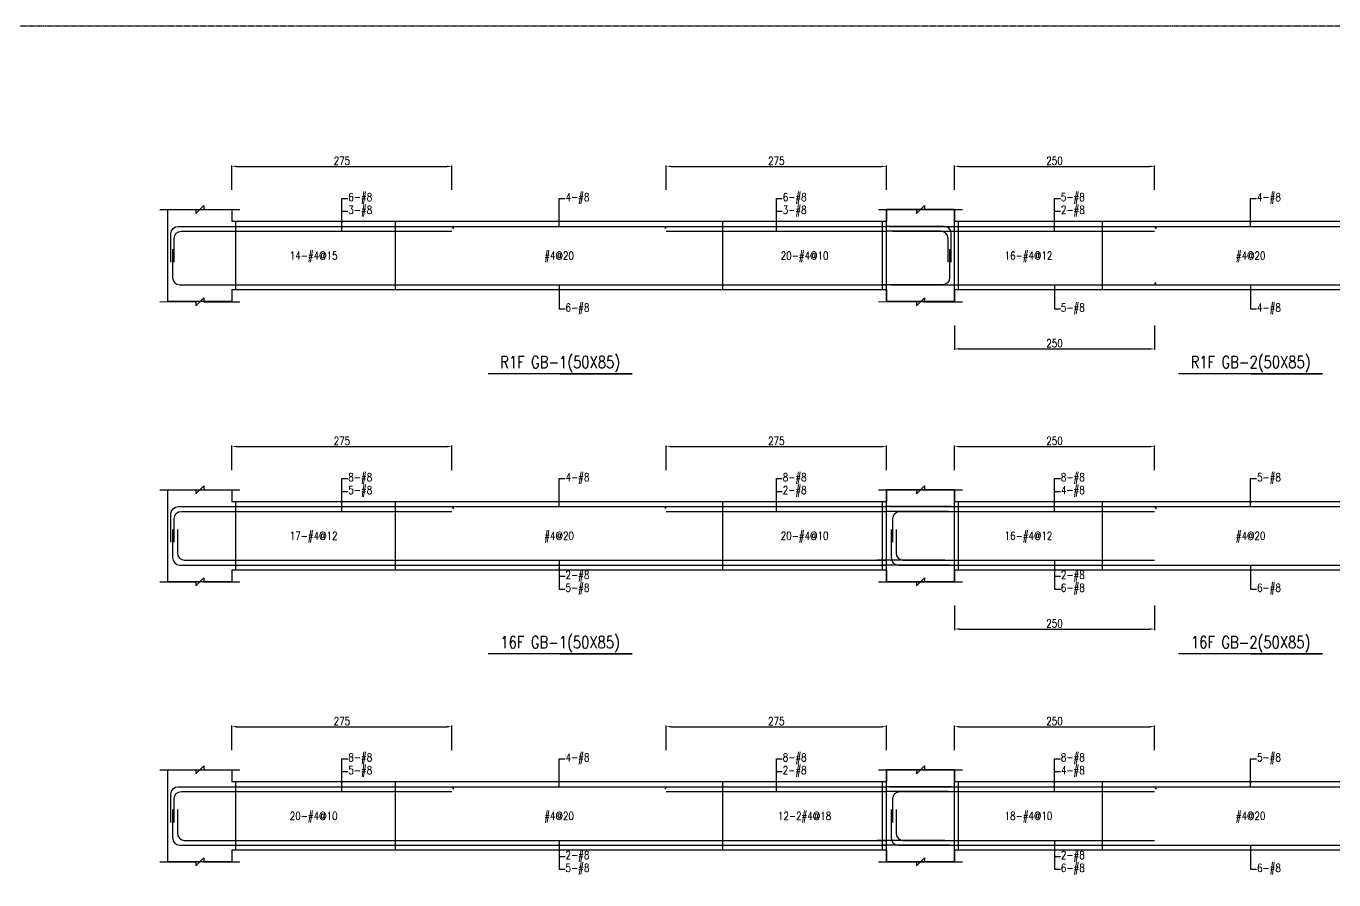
# Model space of a CAD drawing. Header units: millimetres. Extents: x 0 to 84580, y -12276 to 4373.
# Drawn here: x 42328 to 43962, y -2067 to -1000 of the extents above; entities that cross this region are included whole.
import ezdxf
from ezdxf.enums import TextEntityAlignment as Align

# ---------------------------------------------------------------- set-up
doc = ezdxf.new("R2010")
doc.units = ezdxf.units.MM
doc.header["$MEASUREMENT"] = 0
doc.linetypes.add('CENTER', pattern=[2, 1.25, -0.25, 0.25, -0.25])
for name, color, linetype in [('S-DIM', 2, 'Continuous'), ('S-GRID', 1, 'CENTER'), ('S-LEADER', 2, 'Continuous'), ('S-RC', 130, 'Continuous'), ('S-REINF', 6, 'Continuous'), ('S-TEXT', 2, 'Continuous')]:
    doc.layers.add(name, color=color, linetype=linetype)
doc.styles.add('CS4', font='romans.shx', dxfattribs={"width": 0.8, "bigfont": 'lsp.shx'})
doc.styles.get("Standard").update_dxf_attribs({"font": 'arial.ttf'})
doc.dimstyles.new('ISO-25', dxfattribs={"dimtxt": 2.5, "dimasz": 2.5, "dimexe": 1.25, "dimexo": 0.625, "dimtad": 1, "dimtxsty": 'Standard', "dimcen": 2.5, "dimadec": 0, "dimazin": 0, "dimtfac": 1, "dimtmove": 0, "dimatfit": 3, "dimfxl": 0, "dimarcsym": 0})

# ---------------------------------------------------------------- blocks, each defined once
blk = doc.blocks.new('*D1093')
at = {"layer": 'DEFPOINTS', "color": 0, "transparency": 16777216}
for p in [(42860.4, -1875.2), (42585.4, -1905.2), (42860.4, -1905.2)]:
    blk.add_point(p, dxfattribs=at)
at = {"layer": 'S-DIM', "color": 0, "lineweight": -2, "transparency": 16777216}
for p, q in [((42585.4, -1904.6), (42585.4, -1873.9)), ((42591.4, -1875.2), (42854.4, -1875.2)), ((42860.4, -1904.6), (42860.4, -1873.9))]:
    blk.add_line(p, q, dxfattribs=at)
at = {"layer": 'S-DIM', "color": 0, "transparency": 16777216}
for points in [[(42591.4, -1874.2), (42591.4, -1876.2), (42585.4, -1875.2)], [(42854.4, -1874.2), (42854.4, -1876.2), (42860.4, -1875.2)]]:
    blk.add_solid(points, dxfattribs=at)
at = {"layer": 'S-DIM', "color": 0, "transparency": 16777216, "insert": (42722.9, -1868.2), "char_height": 10, "attachment_point": 5, "style": 'CS4'}
blk.add_mtext('275', dxfattribs=at)
blk = doc.blocks.new('*D1094')
at = {"layer": 'DEFPOINTS', "color": 0, "transparency": 16777216}
for p in [(43403.2, -1875.2), (43128.2, -1905.2), (43403.2, -1905.2)]:
    blk.add_point(p, dxfattribs=at)
at = {"layer": 'S-DIM', "color": 0, "lineweight": -2, "transparency": 16777216}
for p, q in [((43128.2, -1904.6), (43128.2, -1873.9)), ((43134.2, -1875.2), (43397.2, -1875.2)), ((43403.2, -1904.6), (43403.2, -1873.9))]:
    blk.add_line(p, q, dxfattribs=at)
at = {"layer": 'S-DIM', "color": 0, "transparency": 16777216}
for points in [[(43134.2, -1874.2), (43134.2, -1876.2), (43128.2, -1875.2)], [(43397.2, -1874.2), (43397.2, -1876.2), (43403.2, -1875.2)]]:
    blk.add_solid(points, dxfattribs=at)
at = {"layer": 'S-DIM', "color": 0, "transparency": 16777216, "insert": (43265.7, -1868.2), "char_height": 10, "attachment_point": 5, "style": 'CS4'}
blk.add_mtext('275', dxfattribs=at)
blk = doc.blocks.new('*D1103')
at = {"layer": 'DEFPOINTS', "color": 0, "transparency": 16777216}
for p in [(42860.4, -1525.2), (42585.4, -1555.2), (42860.4, -1555.2)]:
    blk.add_point(p, dxfattribs=at)
at = {"layer": 'S-DIM', "color": 0, "lineweight": -2, "transparency": 16777216}
for p, q in [((42585.4, -1554.6), (42585.4, -1523.9)), ((42591.4, -1525.2), (42854.4, -1525.2)), ((42860.4, -1554.6), (42860.4, -1523.9))]:
    blk.add_line(p, q, dxfattribs=at)
at = {"layer": 'S-DIM', "color": 0, "transparency": 16777216}
for points in [[(42591.4, -1524.2), (42591.4, -1526.2), (42585.4, -1525.2)], [(42854.4, -1524.2), (42854.4, -1526.2), (42860.4, -1525.2)]]:
    blk.add_solid(points, dxfattribs=at)
at = {"layer": 'S-DIM', "color": 0, "transparency": 16777216, "insert": (42722.9, -1518.2), "char_height": 10, "attachment_point": 5, "style": 'CS4'}
blk.add_mtext('275', dxfattribs=at)
blk = doc.blocks.new('*D1104')
at = {"layer": 'DEFPOINTS', "color": 0, "transparency": 16777216}
for p in [(43403.2, -1525.2), (43128.2, -1555.2), (43403.2, -1555.2)]:
    blk.add_point(p, dxfattribs=at)
at = {"layer": 'S-DIM', "color": 0, "lineweight": -2, "transparency": 16777216}
for p, q in [((43128.2, -1554.6), (43128.2, -1523.9)), ((43134.2, -1525.2), (43397.2, -1525.2)), ((43403.2, -1554.6), (43403.2, -1523.9))]:
    blk.add_line(p, q, dxfattribs=at)
at = {"layer": 'S-DIM', "color": 0, "transparency": 16777216}
for points in [[(43134.2, -1524.2), (43134.2, -1526.2), (43128.2, -1525.2)], [(43397.2, -1524.2), (43397.2, -1526.2), (43403.2, -1525.2)]]:
    blk.add_solid(points, dxfattribs=at)
at = {"layer": 'S-DIM', "color": 0, "transparency": 16777216, "insert": (43265.7, -1518.2), "char_height": 10, "attachment_point": 5, "style": 'CS4'}
blk.add_mtext('275', dxfattribs=at)
blk = doc.blocks.new('*D1105')
at = {"layer": 'DEFPOINTS', "color": 0, "transparency": 16777216}
for p in [(42860.4, -1175.2), (42585.4, -1205.2), (42860.4, -1205.2)]:
    blk.add_point(p, dxfattribs=at)
at = {"layer": 'S-DIM', "color": 0, "lineweight": -2, "transparency": 16777216}
for p, q in [((42585.4, -1204.6), (42585.4, -1173.9)), ((42591.4, -1175.2), (42854.4, -1175.2)), ((42860.4, -1204.6), (42860.4, -1173.9))]:
    blk.add_line(p, q, dxfattribs=at)
at = {"layer": 'S-DIM', "color": 0, "transparency": 16777216}
for points in [[(42591.4, -1174.2), (42591.4, -1176.2), (42585.4, -1175.2)], [(42854.4, -1174.2), (42854.4, -1176.2), (42860.4, -1175.2)]]:
    blk.add_solid(points, dxfattribs=at)
at = {"layer": 'S-DIM', "color": 0, "transparency": 16777216, "insert": (42722.9, -1168.2), "char_height": 10, "attachment_point": 5, "style": 'CS4'}
blk.add_mtext('275', dxfattribs=at)
blk = doc.blocks.new('*D1106')
at = {"layer": 'DEFPOINTS', "color": 0, "transparency": 16777216}
for p in [(43403.2, -1175.2), (43128.2, -1205.2), (43403.2, -1205.2)]:
    blk.add_point(p, dxfattribs=at)
at = {"layer": 'S-DIM', "color": 0, "lineweight": -2, "transparency": 16777216}
for p, q in [((43128.2, -1204.6), (43128.2, -1173.9)), ((43134.2, -1175.2), (43397.2, -1175.2)), ((43403.2, -1204.6), (43403.2, -1173.9))]:
    blk.add_line(p, q, dxfattribs=at)
at = {"layer": 'S-DIM', "color": 0, "transparency": 16777216}
for points in [[(43134.2, -1174.2), (43134.2, -1176.2), (43128.2, -1175.2)], [(43397.2, -1174.2), (43397.2, -1176.2), (43403.2, -1175.2)]]:
    blk.add_solid(points, dxfattribs=at)
at = {"layer": 'S-DIM', "color": 0, "transparency": 16777216, "insert": (43265.7, -1168.2), "char_height": 10, "attachment_point": 5, "style": 'CS4'}
blk.add_mtext('275', dxfattribs=at)
blk = doc.blocks.new('*D1107')
at = {"layer": 'DEFPOINTS', "color": 0, "transparency": 16777216}
for p in [(43738.2, -1875.2), (43488.2, -1905.2), (43738.2, -1905.2)]:
    blk.add_point(p, dxfattribs=at)
at = {"layer": 'S-DIM', "color": 0, "lineweight": -2, "transparency": 16777216}
for p, q in [((43488.2, -1904.6), (43488.2, -1873.9)), ((43494.2, -1875.2), (43732.2, -1875.2)), ((43738.2, -1904.6), (43738.2, -1873.9))]:
    blk.add_line(p, q, dxfattribs=at)
at = {"layer": 'S-DIM', "color": 0, "transparency": 16777216}
for points in [[(43494.2, -1874.2), (43494.2, -1876.2), (43488.2, -1875.2)], [(43732.2, -1874.2), (43732.2, -1876.2), (43738.2, -1875.2)]]:
    blk.add_solid(points, dxfattribs=at)
at = {"layer": 'S-DIM', "color": 0, "transparency": 16777216, "insert": (43613.2, -1868.2), "char_height": 10, "attachment_point": 5, "style": 'CS4'}
blk.add_mtext('250', dxfattribs=at)
blk = doc.blocks.new('*D1111')
at = {"layer": 'DEFPOINTS', "color": 0, "transparency": 16777216}
for p in [(43738.2, -1525.2), (43488.2, -1555.2), (43738.2, -1555.2)]:
    blk.add_point(p, dxfattribs=at)
at = {"layer": 'S-DIM', "color": 0, "lineweight": -2, "transparency": 16777216}
for p, q in [((43488.2, -1554.6), (43488.2, -1523.9)), ((43494.2, -1525.2), (43732.2, -1525.2)), ((43738.2, -1554.6), (43738.2, -1523.9))]:
    blk.add_line(p, q, dxfattribs=at)
at = {"layer": 'S-DIM', "color": 0, "transparency": 16777216}
for points in [[(43494.2, -1524.2), (43494.2, -1526.2), (43488.2, -1525.2)], [(43732.2, -1524.2), (43732.2, -1526.2), (43738.2, -1525.2)]]:
    blk.add_solid(points, dxfattribs=at)
at = {"layer": 'S-DIM', "color": 0, "transparency": 16777216, "insert": (43613.2, -1518.2), "char_height": 10, "attachment_point": 5, "style": 'CS4'}
blk.add_mtext('250', dxfattribs=at)
blk = doc.blocks.new('*D1113')
at = {"layer": 'DEFPOINTS', "color": 0, "transparency": 16777216}
for p in [(43488.2, -1723.2), (43738.2, -1723.2), (43738.2, -1753.2)]:
    blk.add_point(p, dxfattribs=at)
at = {"layer": 'S-DIM', "color": 0, "lineweight": -2, "transparency": 16777216}
for p, q in [((43488.2, -1723.8), (43488.2, -1754.4)), ((43738.2, -1723.8), (43738.2, -1754.4)), ((43494.2, -1753.2), (43732.2, -1753.2))]:
    blk.add_line(p, q, dxfattribs=at)
at = {"layer": 'S-DIM', "color": 0, "transparency": 16777216}
for points in [[(43494.2, -1752.2), (43494.2, -1754.2), (43488.2, -1753.2)], [(43732.2, -1752.2), (43732.2, -1754.2), (43738.2, -1753.2)]]:
    blk.add_solid(points, dxfattribs=at)
at = {"layer": 'S-DIM', "color": 0, "transparency": 16777216, "insert": (43613.2, -1746.2), "char_height": 10, "attachment_point": 5, "style": 'CS4'}
blk.add_mtext('250', dxfattribs=at)
blk = doc.blocks.new('*D1122')
at = {"layer": 'DEFPOINTS', "color": 0, "transparency": 16777216}
for p in [(43738.2, -1175.2), (43488.2, -1205.2), (43738.2, -1205.2)]:
    blk.add_point(p, dxfattribs=at)
at = {"layer": 'S-DIM', "color": 0, "lineweight": -2, "transparency": 16777216}
for p, q in [((43488.2, -1204.6), (43488.2, -1173.9)), ((43494.2, -1175.2), (43732.2, -1175.2)), ((43738.2, -1204.6), (43738.2, -1173.9))]:
    blk.add_line(p, q, dxfattribs=at)
at = {"layer": 'S-DIM', "color": 0, "transparency": 16777216}
for points in [[(43494.2, -1174.2), (43494.2, -1176.2), (43488.2, -1175.2)], [(43732.2, -1174.2), (43732.2, -1176.2), (43738.2, -1175.2)]]:
    blk.add_solid(points, dxfattribs=at)
at = {"layer": 'S-DIM', "color": 0, "transparency": 16777216, "insert": (43613.2, -1168.2), "char_height": 10, "attachment_point": 5, "style": 'CS4'}
blk.add_mtext('250', dxfattribs=at)
blk = doc.blocks.new('*D1124')
at = {"layer": 'DEFPOINTS', "color": 0, "transparency": 16777216}
for p in [(43488.2, -1373.2), (43738.2, -1373.2), (43738.2, -1403.2)]:
    blk.add_point(p, dxfattribs=at)
at = {"layer": 'S-DIM', "color": 0, "lineweight": -2, "transparency": 16777216}
for p, q in [((43488.2, -1373.8), (43488.2, -1404.4)), ((43738.2, -1373.8), (43738.2, -1404.4)), ((43494.2, -1403.2), (43732.2, -1403.2))]:
    blk.add_line(p, q, dxfattribs=at)
at = {"layer": 'S-DIM', "color": 0, "transparency": 16777216}
for points in [[(43494.2, -1402.2), (43494.2, -1404.2), (43488.2, -1403.2)], [(43732.2, -1402.2), (43732.2, -1404.2), (43738.2, -1403.2)]]:
    blk.add_solid(points, dxfattribs=at)
at = {"layer": 'S-DIM', "color": 0, "transparency": 16777216, "insert": (43613.2, -1396.2), "char_height": 10, "attachment_point": 5, "style": 'CS4'}
blk.add_mtext('250', dxfattribs=at)

msp = doc.modelspace()

# ---------------------------------------------------------------- linework, layer by layer
at = {"layer": 'S-GRID'}
msp.add_lwpolyline([(42290, -3069), (45519, -3069), (45519, -1000), (42290, -1000), (42290, -3069)], dxfattribs=at)
at = {"layer": 'S-RC'}
for points in [[(42495.399, -1229.194), (42540.399, -1229.202), (42540.398, -1234.202), (42550.4, -1224.204), (42550.399, -1229.204), (42595.399, -1229.213)], [(43393.199, -1229.194), (43440.699, -1229.203), (43440.698, -1234.203), (43450.7, -1224.205), (43450.699, -1229.205), (43498.199, -1229.214)], [(43393.199, -1229.194), (43440.699, -1229.203), (43440.698, -1234.203), (43450.7, -1224.205), (43450.699, -1229.205), (43498.199, -1229.214)], [(42585.399, -1329.194), (42585.399, -1344.194), (42505.399, -1344.194), (42505.399, -1229.194), (42585.399, -1229.194), (42585.399, -1244.194)], [(43403.199, -1329.194), (43403.199, -1344.194), (43488.199, -1344.194), (43488.199, -1229.194), (43403.199, -1229.194), (43403.199, -1244.194)], [(43488.199, -1329.194), (43488.199, -1344.194), (43403.199, -1344.194), (43403.199, -1229.194), (43488.199, -1229.194), (43488.199, -1244.194)], [(43403.199, -1244.194), (42585.399, -1244.194)], [(44228.199, -1244.194), (43488.199, -1244.194)], [(42495.399, -1344.194), (42540.399, -1344.202), (42540.398, -1349.202), (42550.4, -1339.204), (42550.399, -1344.204), (42595.399, -1344.213)], [(42585.399, -1329.194), (43403.199, -1329.194)], [(43393.199, -1344.194), (43440.699, -1344.203), (43440.698, -1349.203), (43450.7, -1339.205), (43450.699, -1344.205), (43498.199, -1344.214)], [(43393.199, -1344.194), (43440.699, -1344.203), (43440.698, -1349.203), (43450.7, -1339.205), (43450.699, -1344.205), (43498.199, -1344.214)], [(43488.199, -1329.194), (44228.199, -1329.194)], [(42995.549, -1434.194), (43085.549, -1434.194), (42905.549, -1434.194)], [(43858.199, -1434.194), (43948.199, -1434.194), (43768.199, -1434.194)], [(42495.399, -1579.194), (42540.399, -1579.202), (42540.398, -1584.202), (42550.4, -1574.204), (42550.399, -1579.204), (42595.399, -1579.213)], [(42585.399, -1679.194), (42585.399, -1694.194), (42505.399, -1694.194), (42505.399, -1579.194), (42585.399, -1579.194), (42585.399, -1594.194)], [(43393.199, -1579.194), (43440.699, -1579.203), (43440.698, -1584.203), (43450.7, -1574.205), (43450.699, -1579.205), (43498.199, -1579.214)], [(43393.199, -1579.194), (43440.699, -1579.203), (43440.698, -1584.203), (43450.7, -1574.205), (43450.699, -1579.205), (43498.199, -1579.214)], [(43403.199, -1679.194), (43403.199, -1694.194), (43488.199, -1694.194), (43488.199, -1579.194), (43403.199, -1579.194), (43403.199, -1594.194)], [(43488.199, -1679.194), (43488.199, -1694.194), (43403.199, -1694.194), (43403.199, -1579.194), (43488.199, -1579.194), (43488.199, -1594.194)], [(43403.199, -1594.194), (42585.399, -1594.194)], [(44228.199, -1594.194), (43488.199, -1594.194)], [(42585.399, -1679.194), (43403.199, -1679.194)], [(43488.199, -1679.194), (44228.199, -1679.194)], [(42495.399, -1694.194), (42540.399, -1694.202), (42540.398, -1699.202), (42550.4, -1689.204), (42550.399, -1694.204), (42595.399, -1694.213)], [(43393.199, -1694.194), (43440.699, -1694.203), (43440.698, -1699.203), (43450.7, -1689.205), (43450.699, -1694.205), (43498.199, -1694.214)], [(43393.199, -1694.194), (43440.699, -1694.203), (43440.698, -1699.203), (43450.7, -1689.205), (43450.699, -1694.205), (43498.199, -1694.214)], [(42995.549, -1784.194), (43085.549, -1784.194), (42905.549, -1784.194)], [(43858.199, -1784.194), (43948.199, -1784.194), (43768.199, -1784.194)], [(42495.399, -1929.194), (42540.399, -1929.202), (42540.398, -1934.202), (42550.4, -1924.204), (42550.399, -1929.204), (42595.399, -1929.213)], [(43393.199, -1929.194), (43440.699, -1929.203), (43440.698, -1934.203), (43450.7, -1924.205), (43450.699, -1929.205), (43498.199, -1929.214)], [(43393.199, -1929.194), (43440.699, -1929.203), (43440.698, -1934.203), (43450.7, -1924.205), (43450.699, -1929.205), (43498.199, -1929.214)], [(42585.399, -2029.194), (42585.399, -2044.194), (42505.399, -2044.194), (42505.399, -1929.194), (42585.399, -1929.194), (42585.399, -1944.194)], [(43403.199, -2029.194), (43403.199, -2044.194), (43488.199, -2044.194), (43488.199, -1929.194), (43403.199, -1929.194), (43403.199, -1944.194)], [(43488.199, -2029.194), (43488.199, -2044.194), (43403.199, -2044.194), (43403.199, -1929.194), (43488.199, -1929.194), (43488.199, -1944.194)], [(43403.199, -1944.194), (42585.399, -1944.194)], [(44228.199, -1944.194), (43488.199, -1944.194)], [(42495.399, -2044.194), (42540.399, -2044.202), (42540.398, -2049.202), (42550.4, -2039.204), (42550.399, -2044.204), (42595.399, -2044.213)], [(42585.399, -2029.194), (43403.199, -2029.194)], [(43393.199, -2044.194), (43440.699, -2044.203), (43440.698, -2049.203), (43450.7, -2039.205), (43450.699, -2044.205), (43498.199, -2044.214)], [(43393.199, -2044.194), (43440.699, -2044.203), (43440.698, -2049.203), (43450.7, -2039.205), (43450.699, -2044.205), (43498.199, -2044.214)], [(43488.199, -2029.194), (44228.199, -2029.194)]]:
    msp.add_lwpolyline(points, dxfattribs=at)
at = {"layer": 'S-REINF'}
for points in [[(42509.399, -1294.694), (42509.399, -1259.194, -0.41421356), (42518.399, -1250.194), (42585.399, -1250.194)], [(42513.399, -1294.694), (42513.399, -1265.194, -0.41421356), (42522.399, -1256.194), (42585.399, -1256.194)], [(43484.199, -1294.694), (43484.199, -1259.194, 0.41421356), (43475.199, -1250.194), (43403.199, -1250.194)], [(43480.199, -1294.694), (43480.199, -1265.194, 0.41421356), (43471.199, -1256.194), (43403.199, -1256.194)], [(42511.399, -1278.694), (42511.399, -1314.194, 0.41421356), (42520.399, -1323.194), (42585.399, -1323.194)], [(43482.199, -1278.694), (43482.199, -1314.194, -0.41421356), (43473.199, -1323.194), (43397.199, -1323.194)], [(42509.399, -1644.694), (42509.399, -1609.194, -0.41421356), (42518.399, -1600.194), (42585.399, -1600.194)], [(42513.399, -1644.694), (42513.399, -1615.194, -0.41421356), (42522.399, -1606.194), (42585.399, -1606.194)], [(43411.199, -1644.694), (43411.199, -1615.194, -0.41421356), (43420.199, -1606.194), (43488.199, -1606.194)], [(42511.399, -1628.694), (42511.399, -1664.194, 0.41421356), (42520.399, -1673.194), (42585.399, -1673.194)], [(42517.399, -1628.694), (42517.399, -1658.194, 0.41421356), (42526.399, -1667.194), (42585.399, -1667.194)], [(43409.199, -1628.694), (43409.199, -1664.194, 0.41421356), (43418.199, -1673.194), (43488.199, -1673.194)], [(43415.199, -1628.694), (43415.199, -1658.194, 0.41421356), (43424.199, -1667.194), (43488.199, -1667.194)], [(42509.399, -1994.694), (42509.399, -1959.194, -0.41421356), (42518.399, -1950.194), (42585.399, -1950.194)], [(42513.399, -1994.694), (42513.399, -1965.194, -0.41421356), (42522.399, -1956.194), (42585.399, -1956.194)], [(43411.199, -1994.694), (43411.199, -1965.194, -0.41421356), (43420.199, -1956.194), (43488.199, -1956.194)], [(42511.399, -1978.694), (42511.399, -2014.194, 0.41421356), (42520.399, -2023.194), (42585.399, -2023.194)], [(42517.399, -1978.694), (42517.399, -2008.194, 0.41421356), (42526.399, -2017.194), (42585.399, -2017.194)], [(43409.199, -1978.694), (43409.199, -2014.194, 0.41421356), (43418.199, -2023.194), (43488.199, -2023.194)], [(43415.199, -1978.694), (43415.199, -2008.194, 0.41421356), (43424.199, -2017.194), (43488.199, -2017.194)]]:
    msp.add_lwpolyline(points, format="xyb", dxfattribs=at)
for points in [[(42585.399, -1250.194), (42860.399, -1250.194)], [(42585.399, -1256.194), (42860.399, -1256.194)], [(42860.399, -1250.194), (42862.399, -1253.194)], [(42860.399, -1250.194), (43128.199, -1250.194)], [(43128.199, -1250.194), (43126.199, -1253.194)], [(43128.199, -1250.194), (43403.199, -1250.194)], [(43128.199, -1256.194), (43403.199, -1256.194)], [(43407.199, -1250.194), (43488.199, -1250.194)], [(43411.199, -1256.194), (43488.199, -1256.194)], [(43488.199, -1250.194), (43738.199, -1250.194)], [(43488.199, -1256.194), (43738.199, -1256.194)], [(43738.199, -1250.194), (43740.199, -1253.194)], [(43738.199, -1250.194), (43978.199, -1250.194)], [(42585.399, -1323.194), (43403.199, -1323.194)], [(43409.199, -1323.194), (43488.199, -1323.194)], [(43488.199, -1323.194), (43738.199, -1323.194)], [(43738.199, -1323.194), (43740.199, -1320.194)], [(43738.199, -1323.194), (43978.199, -1323.194)], [(42585.399, -1600.194), (42860.399, -1600.194)], [(42860.399, -1600.194), (42862.399, -1603.194)], [(42860.399, -1600.194), (43128.199, -1600.194)], [(43128.199, -1600.194), (43126.199, -1603.194)], [(43128.199, -1600.194), (43403.199, -1600.194)], [(43484.199, -1600.194), (43403.199, -1600.194)], [(43407.199, -1600.194), (43488.199, -1600.194)], [(43488.199, -1600.194), (43738.199, -1600.194)], [(43738.199, -1600.194), (43740.199, -1603.194)], [(43738.199, -1600.194), (43978.199, -1600.194)], [(42585.399, -1606.194), (42860.399, -1606.194)], [(43128.199, -1606.194), (43403.199, -1606.194)], [(43480.199, -1606.194), (43403.199, -1606.194)], [(43488.199, -1606.194), (43738.199, -1606.194)], [(42585.399, -1667.194), (43403.199, -1667.194)], [(42585.399, -1673.194), (43403.199, -1673.194)], [(43476.199, -1667.194), (43391.199, -1667.194)], [(43482.199, -1673.194), (43397.199, -1673.194)], [(43488.199, -1667.194), (43738.199, -1667.194)], [(43488.199, -1673.194), (43738.199, -1673.194)], [(43738.199, -1673.194), (43978.199, -1673.194)], [(42585.399, -1950.194), (42860.399, -1950.194)], [(42585.399, -1956.194), (42860.399, -1956.194)], [(42860.399, -1950.194), (42862.399, -1953.194)], [(42860.399, -1950.194), (43128.199, -1950.194)], [(43128.199, -1950.194), (43126.199, -1953.194)], [(43128.199, -1950.194), (43403.199, -1950.194)], [(43128.199, -1956.194), (43403.199, -1956.194)], [(43484.199, -1950.194), (43403.199, -1950.194)], [(43480.199, -1956.194), (43403.199, -1956.194)], [(43407.199, -1950.194), (43488.199, -1950.194)], [(43488.199, -1950.194), (43738.199, -1950.194)], [(43488.199, -1956.194), (43738.199, -1956.194)], [(43738.199, -1950.194), (43740.199, -1953.194)], [(43738.199, -1950.194), (43978.199, -1950.194)], [(42585.399, -2017.194), (43403.199, -2017.194)], [(42585.399, -2023.194), (43403.199, -2023.194)], [(43476.199, -2017.194), (43391.199, -2017.194)], [(43482.199, -2023.194), (43397.199, -2023.194)], [(43488.199, -2017.194), (43738.199, -2017.194)], [(43488.199, -2023.194), (43738.199, -2023.194)], [(43738.199, -2023.194), (43978.199, -2023.194)]]:
    msp.add_lwpolyline(points, dxfattribs=at)
at = {"layer": 'S-REINF', "color": 1}
for points in [[(42590.399, -1329.194), (42590.399, -1244.194)], [(42789.849, -1329.194), (42789.849, -1244.194)], [(43198.749, -1329.194), (43198.749, -1244.194)], [(43398.199, -1329.194), (43398.199, -1244.194)], [(43493.199, -1329.194), (43493.199, -1244.194)], [(43673.199, -1329.194), (43673.199, -1244.194)], [(42590.399, -1679.194), (42590.399, -1594.194)], [(42789.849, -1679.194), (42789.849, -1594.194)], [(43198.749, -1679.194), (43198.749, -1594.194)], [(43398.199, -1679.194), (43398.199, -1594.194)], [(43493.199, -1679.194), (43493.199, -1594.194)], [(43673.199, -1679.194), (43673.199, -1594.194)], [(42590.399, -2029.194), (42590.399, -1944.194)], [(42789.849, -2029.194), (42789.849, -1944.194)], [(43198.749, -2029.194), (43198.749, -1944.194)], [(43398.199, -2029.194), (43398.199, -1944.194)], [(43493.199, -2029.194), (43493.199, -1944.194)], [(43673.199, -2029.194), (43673.199, -1944.194)]]:
    msp.add_lwpolyline(points, dxfattribs=at)

# ---------------------------------------------------------------- texts
at = {"layer": 'S-LEADER', "char_height": 10, "attachment_point": 4, "style": 'CS4'}
for s, insert in [('6-#8', (42730.899, -1215.194)), ('4-#8', (43002.299, -1215.194)), ('6-#8', (43273.699, -1215.194)), ('5-#8', (43621.199, -1215.194)), ('4-#8', (43866.199, -1215.194)), ('3-#8', (42730.899, -1231.194)), ('3-#8', (43273.699, -1231.194)), ('2-#8', (43621.199, -1231.194)), ('6-#8', (43002.299, -1353.194)), ('5-#8', (43621.199, -1353.194)), ('4-#8', (43866.199, -1353.194)), ('8-#8', (42730.899, -1565.194)), ('4-#8', (43002.299, -1565.194)), ('8-#8', (43273.699, -1565.194)), ('8-#8', (43621.199, -1565.194)), ('5-#8', (43866.199, -1565.194)), ('5-#8', (42730.899, -1581.194)), ('2-#8', (43273.699, -1581.194)), ('4-#8', (43621.199, -1581.194)), ('2-#8', (43002.299, -1687.194)), ('2-#8', (43621.199, -1687.194)), ('5-#8', (43002.299, -1703.194)), ('6-#8', (43621.199, -1703.194)), ('6-#8', (43866.199, -1703.194)), ('8-#8', (42730.899, -1915.194)), ('4-#8', (43002.299, -1915.194)), ('8-#8', (43273.699, -1915.194)), ('8-#8', (43621.199, -1915.194)), ('5-#8', (43866.199, -1915.194)), ('5-#8', (42730.899, -1931.194)), ('2-#8', (43273.699, -1931.194)), ('4-#8', (43621.199, -1931.194)), ('2-#8', (43002.299, -2037.194)), ('2-#8', (43621.199, -2037.194)), ('5-#8', (43002.299, -2053.194)), ('6-#8', (43621.199, -2053.194)), ('6-#8', (43866.199, -2053.194))]:
    msp.add_mtext(s, dxfattribs=dict(at, insert=insert))
at = {"layer": 'S-RC', "style": 'CS4', "width": 0.8}
for s, p in [('R1F GB-1(50X85)', (42995.549, -1427.194)), ('R1F GB-2(50X85)', (43858.199, -1427.194)), ('16F GB-1(50X85)', (42995.549, -1777.194)), ('16F GB-2(50X85)', (43858.199, -1777.194))]:
    msp.add_text(s, height=15, dxfattribs=at).set_placement(p, align=Align.CENTER)
at = {"layer": 'S-TEXT', "color": 1, "style": 'CS4', "width": 0.8}
for s, p in [('14-#4@15', (42687.624, -1291.694)), ('#4@20', (42994.299, -1291.694)), ('20-#4@10', (43300.974, -1291.694)), ('16-#4@12', (43580.699, -1291.694)), ('#4@20', (43858.199, -1291.694)), ('17-#4@12', (42687.624, -1641.694)), ('#4@20', (42994.299, -1641.694)), ('20-#4@10', (43300.974, -1641.694)), ('16-#4@12', (43580.699, -1641.694)), ('#4@20', (43858.199, -1641.694)), ('20-#4@10', (42687.624, -1991.694)), ('#4@20', (42994.299, -1991.694)), ('12-2#4@18', (43300.974, -1991.694)), ('18-#4@10', (43580.699, -1991.694)), ('#4@20', (43858.199, -1991.694))]:
    msp.add_text(s, height=10, dxfattribs=at).set_placement(p, align=Align.CENTER)

# ---------------------------------------------------------------- dimensions: what is measured, and where the dimension line sits
at = {"layer": 'S-DIM'}
for p1, p2, distance, picture, middle in [((42585.399, -1205.194), (42860.399, -1205.194), 30, '*D1105', (42722.899, -1168.194)), ((43128.199, -1205.194), (43403.199, -1205.194), 30, '*D1106', (43265.699, -1168.194)), ((43488.199, -1205.194), (43738.199, -1205.194), 30, '*D1122', (43613.199, -1168.194)), ((43488.199, -1373.194), (43738.199, -1373.194), -30, '*D1124', (43613.199, -1396.194)), ((42585.399, -1555.194), (42860.399, -1555.194), 30, '*D1103', (42722.899, -1518.194)), ((43128.199, -1555.194), (43403.199, -1555.194), 30, '*D1104', (43265.699, -1518.194)), ((43488.199, -1555.194), (43738.199, -1555.194), 30, '*D1111', (43613.199, -1518.194)), ((43488.199, -1723.194), (43738.199, -1723.194), -30, '*D1113', (43613.199, -1746.194)), ((42585.399, -1905.194), (42860.399, -1905.194), 30, '*D1093', (42722.899, -1868.194)), ((43128.199, -1905.194), (43403.199, -1905.194), 30, '*D1094', (43265.699, -1868.194)), ((43488.199, -1905.194), (43738.199, -1905.194), 30, '*D1107', (43613.199, -1868.194))]:
    dim = msp.add_aligned_dim(p1=p1, p2=p2, distance=distance, dimstyle='ISO-25', override={"dimtxt": 10, "dimasz": 6, "dimgap": 2, "dimtxsty": 'CS4'}, dxfattribs=at)
    dim.commit()
    dim.dimension.update_dxf_attribs({"geometry": picture, "text_midpoint": middle})

# ---------------------------------------------------------------- leaders
at = {"layer": 'S-LEADER', "annotation_type": 0, "has_hookline": 1, "hookline_direction": 0}
for points, text_width in [([(42722.899, -1250.194), (42722.899, -1215.194), (42730.274, -1215.194)], 30.476), ([(42994.299, -1250.194), (42994.299, -1215.194), (43001.674, -1215.194)], 30.857), ([(43265.699, -1250.194), (43265.699, -1215.194), (43273.074, -1215.194)], 30.476), ([(43613.199, -1250.194), (43613.199, -1215.194), (43620.574, -1215.194)], 30.857), ([(43858.199, -1250.194), (43858.199, -1215.194), (43865.574, -1215.194)], 30.857), ([(42722.899, -1256.194), (42722.899, -1231.194), (42730.274, -1231.194)], 30.857), ([(43265.699, -1256.194), (43265.699, -1231.194), (43273.074, -1231.194)], 30.857), ([(43613.199, -1256.194), (43613.199, -1231.194), (43620.574, -1231.194)], 30.857), ([(42994.299, -1323.194), (42994.299, -1353.194), (43001.674, -1353.194)], 30.476), ([(43613.199, -1323.194), (43613.199, -1353.194), (43620.574, -1353.194)], 30.857), ([(43858.199, -1323.194), (43858.199, -1353.194), (43865.574, -1353.194)], 30.857), ([(42722.899, -1600.194), (42722.899, -1565.194), (42730.274, -1565.194)], 30.857), ([(42994.299, -1600.194), (42994.299, -1565.194), (43001.674, -1565.194)], 30.857), ([(43265.699, -1600.194), (43265.699, -1565.194), (43273.074, -1565.194)], 30.857), ([(43613.199, -1600.194), (43613.199, -1565.194), (43620.574, -1565.194)], 30.857), ([(43858.199, -1600.194), (43858.199, -1565.194), (43865.574, -1565.194)], 30.857), ([(42722.899, -1606.194), (42722.899, -1581.194), (42730.274, -1581.194)], 30.857), ([(43265.699, -1606.194), (43265.699, -1581.194), (43273.074, -1581.194)], 30.857), ([(43613.199, -1606.194), (43613.199, -1581.194), (43620.574, -1581.194)], 30.857), ([(42994.299, -1667.194), (42994.299, -1687.194), (43001.674, -1687.194)], 30.857), ([(42994.299, -1673.194), (42994.299, -1703.194), (43001.674, -1703.194)], 30.857), ([(43613.199, -1667.194), (43613.199, -1687.194), (43620.574, -1687.194)], 30.857), ([(43613.199, -1673.194), (43613.199, -1703.194), (43620.574, -1703.194)], 30.476), ([(43858.199, -1673.194), (43858.199, -1703.194), (43865.574, -1703.194)], 30.476), ([(42722.899, -1950.194), (42722.899, -1915.194), (42730.274, -1915.194)], 30.857), ([(42994.299, -1950.194), (42994.299, -1915.194), (43001.674, -1915.194)], 30.857), ([(43265.699, -1950.194), (43265.699, -1915.194), (43273.074, -1915.194)], 30.857), ([(43613.199, -1950.194), (43613.199, -1915.194), (43620.574, -1915.194)], 30.857), ([(43858.199, -1950.194), (43858.199, -1915.194), (43865.574, -1915.194)], 30.857), ([(42722.899, -1956.194), (42722.899, -1931.194), (42730.274, -1931.194)], 30.857), ([(43265.699, -1956.194), (43265.699, -1931.194), (43273.074, -1931.194)], 30.857), ([(43613.199, -1956.194), (43613.199, -1931.194), (43620.574, -1931.194)], 30.857), ([(42994.299, -2017.194), (42994.299, -2037.194), (43001.674, -2037.194)], 30.857), ([(42994.299, -2023.194), (42994.299, -2053.194), (43001.674, -2053.194)], 30.857), ([(43613.199, -2017.194), (43613.199, -2037.194), (43620.574, -2037.194)], 30.857), ([(43613.199, -2023.194), (43613.199, -2053.194), (43620.574, -2053.194)], 30.476), ([(43858.199, -2023.194), (43858.199, -2053.194), (43865.574, -2053.194)], 30.476)]:
    msp.add_leader(points, dimstyle='ISO-25', override={"dimasz": 6, "dimtad": 0}, dxfattribs=dict(at, text_width=text_width))

doc.saveas('drawing.dxf')
